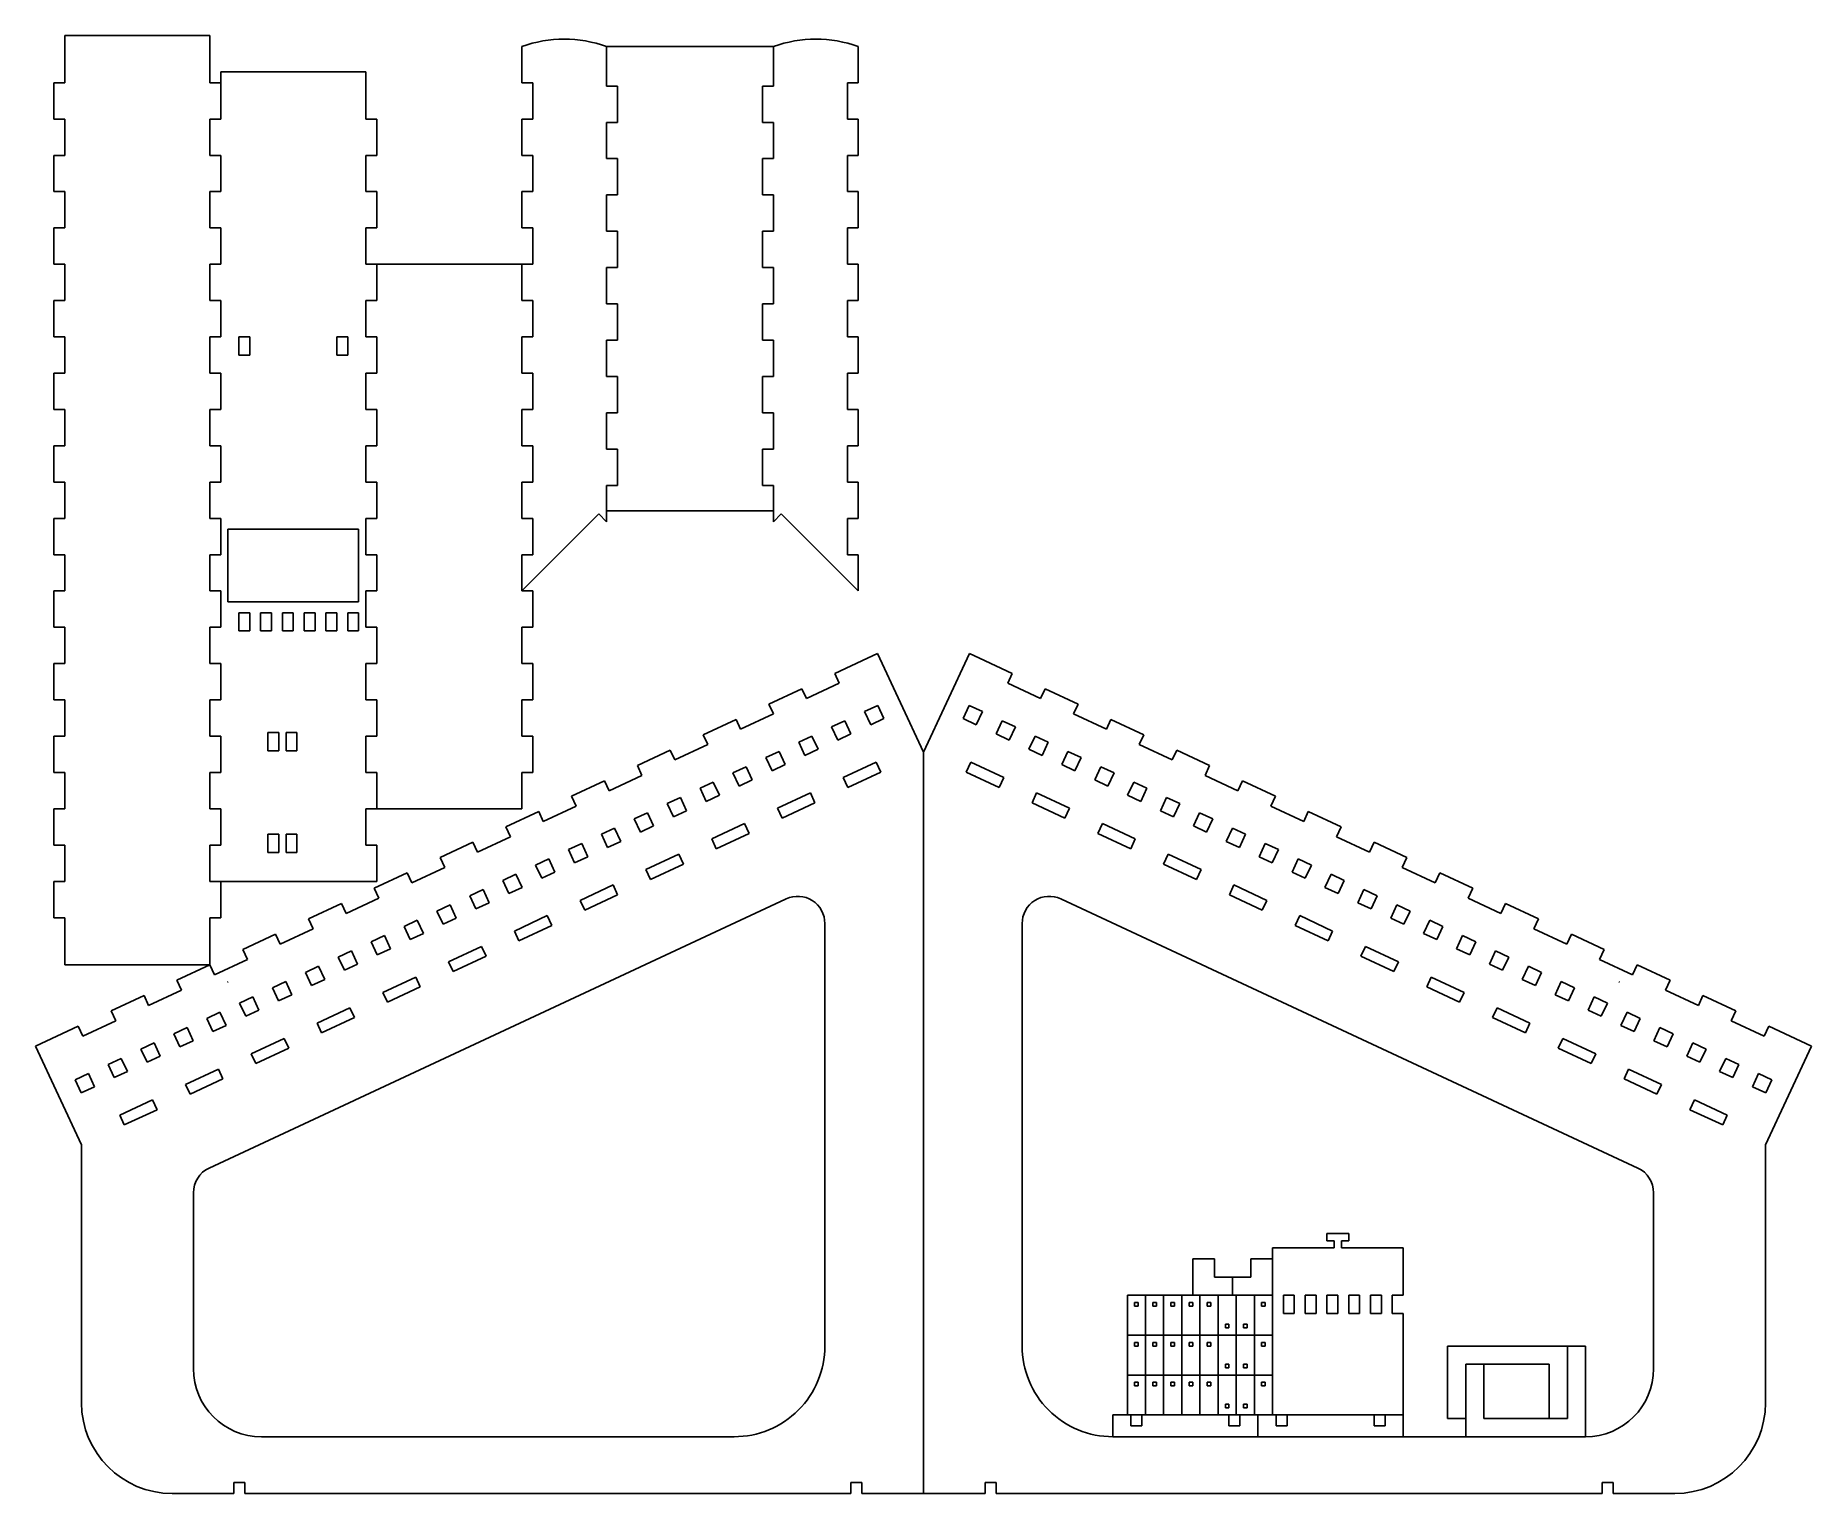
# Model space of a CAD drawing. Extents: x 248 to 738, y 397 to 799.
import ezdxf

# ---------------------------------------------------------------- set-up
doc = ezdxf.new("R2010")
doc.units = 0
doc.header["$MEASUREMENT"] = 0
doc.layers.get('0').update_dxf_attribs({"linetype": 'CONTINUOUS'})

msp = doc.modelspace()

# ---------------------------------------------------------------- linework, layer by layer
for p, q in [((256.53, 798.51), (256.53, 785.51)), ((296.53, 798.51), (256.53, 798.51)), ((296.53, 798.51), (296.53, 785.51)), ((382.53, 785.51), (382.53, 795.51)), ((405.86, 794.6), (405.86, 795.51)), ((405.86, 795.51), (451.86, 795.51)), ((405.86, 784.6), (405.86, 794.6)), ((451.86, 794.6), (451.86, 795.51)), ((451.86, 784.6), (451.86, 794.6)), ((475.2, 785.51), (475.2, 795.51)), ((299.53, 788.51), (299.53, 785.51)), ((299.53, 785.51), (299.53, 788.51)), ((339.53, 788.51), (299.53, 788.51)), ((339.53, 788.51), (339.53, 785.51)), ((253.53, 775.51), (253.53, 785.51)), ((253.53, 785.51), (256.53, 785.51)), ((296.53, 785.51), (299.53, 785.51)), ((299.53, 785.51), (299.53, 775.51)), ((299.53, 785.51), (299.53, 775.51)), ((339.53, 785.51), (339.53, 775.51)), ((385.53, 785.51), (382.53, 785.51)), ((385.53, 775.51), (385.53, 785.51)), ((408.86, 784.6), (405.86, 784.6)), ((408.86, 784.6), (408.86, 774.6)), ((448.86, 784.6), (448.86, 774.6)), ((448.86, 784.6), (451.86, 784.6)), ((472.2, 775.51), (472.2, 785.51)), ((472.2, 785.51), (475.2, 785.51)), ((256.53, 775.51), (253.53, 775.51)), ((256.53, 765.51), (256.53, 775.51)), ((299.53, 775.51), (296.53, 775.51)), ((296.53, 775.51), (296.53, 765.51)), ((299.53, 775.51), (296.53, 775.51)), ((296.53, 775.51), (296.53, 765.51)), ((339.53, 775.51), (342.53, 775.51)), ((342.53, 775.51), (342.53, 765.51)), ((382.53, 765.51), (382.53, 775.51)), ((382.53, 775.51), (385.53, 775.51)), ((408.86, 774.6), (405.86, 774.6)), ((405.86, 774.6), (405.86, 764.6)), ((448.86, 774.6), (451.86, 774.6)), ((451.86, 774.6), (451.86, 764.6)), ((475.2, 775.51), (472.2, 775.51)), ((475.2, 765.51), (475.2, 775.51)), ((253.53, 755.51), (253.53, 765.51)), ((253.53, 765.51), (256.53, 765.51)), ((296.53, 765.51), (299.53, 765.51)), ((296.53, 765.51), (299.53, 765.51)), ((299.53, 765.51), (299.53, 755.51)), ((299.53, 765.51), (299.53, 755.51)), ((342.53, 765.51), (339.53, 765.51)), ((339.53, 765.51), (339.53, 755.51)), ((385.53, 765.51), (382.53, 765.51)), ((385.53, 755.51), (385.53, 765.51)), ((405.86, 764.6), (408.86, 764.6)), ((408.86, 764.6), (408.86, 754.6)), ((451.86, 764.6), (448.86, 764.6)), ((448.86, 764.6), (448.86, 754.6)), ((472.2, 755.51), (472.2, 765.51)), ((472.2, 765.51), (475.2, 765.51)), ((256.53, 755.51), (253.53, 755.51)), ((256.53, 745.51), (256.53, 755.51)), ((299.53, 755.51), (296.53, 755.51)), ((296.53, 755.51), (296.53, 745.51)), ((299.53, 755.51), (296.53, 755.51)), ((296.53, 755.51), (296.53, 745.51)), ((339.53, 755.51), (342.53, 755.51)), ((342.53, 755.51), (342.53, 745.51)), ((382.53, 745.51), (382.53, 755.51)), ((382.53, 755.51), (385.53, 755.51)), ((408.86, 754.6), (405.86, 754.6)), ((405.86, 754.6), (405.86, 744.6)), ((448.86, 754.6), (451.86, 754.6)), ((451.86, 754.6), (451.86, 744.6)), ((475.2, 755.51), (472.2, 755.51)), ((475.2, 745.51), (475.2, 755.51)), ((253.53, 735.51), (253.53, 745.51)), ((253.53, 745.51), (256.53, 745.51)), ((296.53, 745.51), (299.53, 745.51)), ((296.53, 745.51), (299.53, 745.51)), ((299.53, 745.51), (299.53, 735.51)), ((299.53, 745.51), (299.53, 735.51)), ((342.53, 745.51), (339.53, 745.51)), ((339.53, 745.51), (339.53, 735.51)), ((385.53, 745.51), (382.53, 745.51)), ((385.53, 735.51), (385.53, 745.51)), ((405.86, 744.6), (408.86, 744.6)), ((408.86, 744.6), (408.86, 734.6)), ((451.86, 744.6), (448.86, 744.6)), ((448.86, 744.6), (448.86, 734.6)), ((472.2, 735.51), (472.2, 745.51)), ((472.2, 745.51), (475.2, 745.51)), ((256.53, 735.51), (253.53, 735.51)), ((256.53, 725.51), (256.53, 735.51)), ((299.53, 735.51), (296.53, 735.51)), ((296.53, 735.51), (296.53, 725.51)), ((299.53, 735.51), (296.53, 735.51)), ((296.53, 735.51), (296.53, 725.51)), ((339.53, 735.51), (342.53, 735.51)), ((342.53, 725.51), (342.53, 735.51)), ((342.53, 735.51), (382.53, 735.51)), ((342.53, 735.51), (342.53, 725.51)), ((382.53, 735.51), (382.53, 725.51)), ((382.53, 725.51), (382.53, 735.51)), ((382.53, 735.51), (385.53, 735.51)), ((408.86, 734.6), (405.86, 734.6)), ((405.86, 734.6), (405.86, 724.6)), ((448.86, 734.6), (451.86, 734.6)), ((451.86, 734.6), (451.86, 724.6)), ((475.2, 735.51), (472.2, 735.51)), ((475.2, 725.51), (475.2, 735.51)), ((253.53, 715.51), (253.53, 725.51)), ((253.53, 725.51), (256.53, 725.51)), ((296.53, 725.51), (299.53, 725.51)), ((296.53, 725.51), (299.53, 725.51)), ((299.53, 725.51), (299.53, 715.51)), ((299.53, 725.51), (299.53, 715.51)), ((339.53, 715.51), (339.53, 725.51)), ((339.53, 725.51), (342.53, 725.51)), ((342.53, 725.51), (339.53, 725.51)), ((339.53, 725.51), (339.53, 715.51)), ((382.53, 725.51), (385.53, 725.51)), ((385.53, 725.51), (382.53, 725.51)), ((385.53, 725.51), (385.53, 715.51)), ((385.53, 715.51), (385.53, 725.51)), ((405.86, 724.6), (408.86, 724.6)), ((408.86, 724.6), (408.86, 714.6)), ((451.86, 724.6), (448.86, 724.6)), ((448.86, 724.6), (448.86, 714.6)), ((472.2, 715.51), (472.2, 725.51)), ((472.2, 725.51), (475.2, 725.51)), ((256.53, 715.51), (253.53, 715.51)), ((256.53, 705.51), (256.53, 715.51)), ((299.53, 715.51), (296.53, 715.51)), ((296.53, 715.51), (296.53, 705.51)), ((299.53, 715.51), (296.53, 715.51)), ((296.53, 715.51), (296.53, 705.51)), ((307.53, 715.51), (304.53, 715.51)), ((304.53, 715.51), (304.53, 710.51)), ((307.53, 710.51), (307.53, 715.51)), ((334.53, 715.51), (331.53, 715.51)), ((331.53, 715.51), (331.53, 710.51)), ((334.53, 710.51), (334.53, 715.51)), ((342.53, 715.51), (339.53, 715.51)), ((339.53, 715.51), (342.53, 715.51)), ((342.53, 705.51), (342.53, 715.51)), ((342.53, 715.51), (342.53, 705.51)), ((385.53, 715.51), (382.53, 715.51)), ((382.53, 715.51), (382.53, 705.51)), ((382.53, 705.51), (382.53, 715.51)), ((382.53, 715.51), (385.53, 715.51)), ((408.86, 714.6), (405.86, 714.6)), ((405.86, 714.6), (405.86, 704.6)), ((448.86, 714.6), (451.86, 714.6)), ((451.86, 714.6), (451.86, 704.6)), ((475.2, 715.51), (472.2, 715.51)), ((475.2, 705.51), (475.2, 715.51)), ((304.53, 710.51), (307.53, 710.51)), ((331.53, 710.51), (334.53, 710.51)), ((253.53, 695.51), (253.53, 705.51)), ((253.53, 705.51), (256.53, 705.51)), ((296.53, 705.51), (299.53, 705.51)), ((296.53, 705.51), (299.53, 705.51)), ((299.53, 705.51), (299.53, 695.51)), ((299.53, 705.51), (299.53, 695.51)), ((339.53, 695.51), (339.53, 705.51)), ((339.53, 705.51), (342.53, 705.51)), ((342.53, 705.51), (339.53, 705.51)), ((339.53, 705.51), (339.53, 695.51)), ((382.53, 705.51), (385.53, 705.51)), ((385.53, 705.51), (382.53, 705.51)), ((385.53, 695.51), (385.53, 705.51)), ((385.53, 695.51), (385.53, 705.51)), ((472.2, 695.51), (472.2, 705.51)), ((472.2, 705.51), (475.2, 705.51)), ((405.86, 704.6), (408.86, 704.6)), ((408.86, 704.6), (408.86, 694.6)), ((451.86, 704.6), (448.86, 704.6)), ((448.86, 704.6), (448.86, 694.6)), ((256.53, 695.51), (253.53, 695.51)), ((256.53, 685.51), (256.53, 695.51)), ((299.53, 695.51), (296.53, 695.51)), ((296.53, 695.51), (296.53, 685.51)), ((299.53, 695.51), (296.53, 695.51)), ((296.53, 695.51), (296.53, 685.51)), ((342.53, 695.51), (339.53, 695.51)), ((339.53, 695.51), (342.53, 695.51)), ((342.53, 685.51), (342.53, 695.51)), ((342.53, 695.51), (342.53, 685.51)), ((382.53, 685.51), (382.53, 695.51)), ((382.53, 695.51), (385.53, 695.51)), ((382.53, 685.51), (382.53, 695.51)), ((382.53, 695.51), (385.53, 695.51)), ((475.2, 695.51), (472.2, 695.51)), ((475.2, 685.51), (475.2, 695.51)), ((408.86, 694.6), (405.86, 694.6)), ((405.86, 694.6), (405.86, 684.6)), ((448.86, 694.6), (451.86, 694.6)), ((451.86, 694.6), (451.86, 684.6)), ((253.53, 675.51), (253.53, 685.51)), ((253.53, 685.51), (256.53, 685.51)), ((296.53, 685.51), (299.53, 685.51)), ((296.53, 685.51), (299.53, 685.51)), ((299.53, 685.51), (299.53, 675.51)), ((299.53, 685.51), (299.53, 675.51)), ((339.53, 675.51), (339.53, 685.51)), ((339.53, 685.51), (342.53, 685.51)), ((342.53, 685.51), (339.53, 685.51)), ((339.53, 685.51), (339.53, 675.51)), ((385.53, 685.51), (382.53, 685.51)), ((385.53, 685.51), (382.53, 685.51)), ((385.53, 675.51), (385.53, 685.51)), ((385.53, 675.51), (385.53, 685.51)), ((472.2, 675.51), (472.2, 685.51)), ((472.2, 685.51), (475.2, 685.51)), ((405.86, 684.6), (408.86, 684.6)), ((408.86, 684.6), (408.86, 674.6)), ((451.86, 684.6), (448.86, 684.6)), ((448.86, 684.6), (448.86, 674.6)), ((256.53, 675.51), (253.53, 675.51)), ((256.53, 665.51), (256.53, 675.51)), ((299.53, 675.51), (296.53, 675.51)), ((296.53, 675.51), (296.53, 665.51)), ((299.53, 675.51), (296.53, 675.51)), ((296.53, 675.51), (296.53, 665.51)), ((342.53, 675.51), (339.53, 675.51)), ((339.53, 675.51), (342.53, 675.51)), ((342.53, 665.51), (342.53, 675.51)), ((342.53, 675.51), (342.53, 665.51)), ((382.53, 665.51), (382.53, 675.51)), ((382.53, 675.51), (385.53, 675.51)), ((382.53, 665.51), (382.53, 675.51)), ((382.53, 675.51), (385.53, 675.51)), ((475.2, 675.51), (472.2, 675.51)), ((475.2, 665.51), (475.2, 675.51)), ((408.86, 674.6), (405.86, 674.6)), ((405.86, 674.6), (405.86, 664.6)), ((448.86, 674.6), (451.86, 674.6)), ((451.86, 674.6), (451.86, 667.6)), ((403.74, 666.73), (382.53, 645.51)), ((403.74, 666.73), (405.86, 664.6)), ((451.86, 667.6), (405.86, 667.6)), ((451.86, 667.6), (451.86, 664.6)), ((453.98, 666.73), (451.86, 664.6)), ((453.98, 666.73), (475.2, 645.51)), ((253.53, 655.51), (253.53, 665.51)), ((253.53, 665.51), (256.53, 665.51)), ((296.53, 665.51), (299.53, 665.51)), ((296.53, 665.51), (299.53, 665.51)), ((299.53, 665.51), (299.53, 655.51)), ((299.53, 665.51), (299.53, 655.51)), ((337.53, 662.51), (301.53, 662.51)), ((301.53, 662.51), (301.53, 642.51)), ((337.53, 642.51), (337.53, 662.51)), ((339.53, 655.51), (339.53, 665.51)), ((339.53, 665.51), (342.53, 665.51)), ((342.53, 665.51), (339.53, 665.51)), ((339.53, 665.51), (339.53, 655.51)), ((385.53, 665.51), (382.53, 665.51)), ((385.53, 665.51), (382.53, 665.51)), ((385.53, 655.51), (385.53, 665.51)), ((385.53, 655.51), (385.53, 665.51)), ((472.2, 655.51), (472.2, 665.51)), ((472.2, 665.51), (475.2, 665.51)), ((256.53, 655.51), (253.53, 655.51)), ((256.53, 645.51), (256.53, 655.51)), ((299.53, 655.51), (296.53, 655.51)), ((296.53, 655.51), (296.53, 645.51)), ((299.53, 655.51), (296.53, 655.51)), ((296.53, 655.51), (296.53, 645.51)), ((342.53, 655.51), (339.53, 655.51)), ((339.53, 655.51), (342.53, 655.51)), ((342.53, 645.51), (342.53, 655.51)), ((342.53, 655.51), (342.53, 645.51)), ((382.53, 645.51), (382.53, 655.51)), ((382.53, 655.51), (385.53, 655.51)), ((382.53, 645.51), (382.53, 655.51)), ((382.53, 655.51), (385.53, 655.51)), ((475.2, 655.51), (472.2, 655.51)), ((475.2, 645.51), (475.2, 655.51)), ((253.53, 635.51), (253.53, 645.51)), ((253.53, 645.51), (256.53, 645.51)), ((296.53, 645.51), (299.53, 645.51)), ((296.53, 645.51), (299.53, 645.51)), ((299.53, 645.51), (299.53, 635.51)), ((299.53, 645.51), (299.53, 635.51)), ((301.53, 642.51), (337.53, 642.51)), ((339.53, 635.51), (339.53, 645.51)), ((339.53, 645.51), (342.53, 645.51)), ((342.53, 645.51), (339.53, 645.51)), ((339.53, 645.51), (339.53, 635.51)), ((385.53, 645.51), (382.53, 645.51)), ((385.53, 635.51), (385.53, 645.51)), ((307.53, 639.51), (304.53, 639.51)), ((304.53, 639.51), (304.53, 634.51)), ((307.53, 634.51), (307.53, 639.51)), ((313.53, 639.51), (310.53, 639.51)), ((310.53, 639.51), (310.53, 634.51)), ((313.53, 634.51), (313.53, 639.51)), ((319.53, 639.51), (316.53, 639.51)), ((316.53, 639.51), (316.53, 634.51)), ((319.53, 634.51), (319.53, 639.51)), ((325.53, 639.51), (322.53, 639.51)), ((322.53, 639.51), (322.53, 634.51)), ((325.53, 634.51), (325.53, 639.51)), ((331.53, 639.51), (328.53, 639.51)), ((328.53, 639.51), (328.53, 634.51)), ((331.53, 634.51), (331.53, 639.51)), ((337.53, 639.51), (334.53, 639.51)), ((334.53, 639.51), (334.53, 634.51)), ((337.53, 634.51), (337.53, 639.51)), ((256.53, 635.51), (253.53, 635.51)), ((256.53, 625.51), (256.53, 635.51)), ((299.53, 635.51), (296.53, 635.51)), ((296.53, 635.51), (296.53, 625.51)), ((299.53, 635.51), (296.53, 635.51)), ((296.53, 635.51), (296.53, 625.51)), ((304.53, 634.51), (307.53, 634.51)), ((310.53, 634.51), (313.53, 634.51)), ((316.53, 634.51), (319.53, 634.51)), ((322.53, 634.51), (325.53, 634.51)), ((328.53, 634.51), (331.53, 634.51)), ((334.53, 634.51), (337.53, 634.51)), ((342.53, 635.51), (339.53, 635.51)), ((339.53, 635.51), (342.53, 635.51)), ((342.53, 625.51), (342.53, 635.51)), ((342.53, 635.51), (342.53, 625.51)), ((382.53, 625.51), (382.53, 635.51)), ((382.53, 635.51), (385.53, 635.51)), ((477.79, 627.04), (468.72, 622.81)), ((480.51, 628.3), (477.79, 627.04)), ((480.51, 628.3), (493.19, 601.11)), ((505.86, 628.3), (493.19, 601.11)), ((505.86, 628.3), (508.58, 627.04)), ((508.58, 627.04), (517.65, 622.81)), ((253.53, 615.51), (253.53, 625.51)), ((253.53, 625.51), (256.53, 625.51)), ((296.53, 625.51), (299.53, 625.51)), ((296.53, 625.51), (299.53, 625.51)), ((299.53, 625.51), (299.53, 615.51)), ((299.53, 625.51), (299.53, 615.51)), ((339.53, 615.51), (339.53, 625.51)), ((339.53, 625.51), (342.53, 625.51)), ((342.53, 625.51), (339.53, 625.51)), ((339.53, 625.51), (339.53, 615.51)), ((385.53, 625.51), (382.53, 625.51)), ((385.53, 615.51), (385.53, 625.51)), ((468.72, 622.81), (469.99, 620.09)), ((517.65, 622.81), (516.38, 620.09)), ((459.66, 618.58), (450.6, 614.36)), ((460.93, 615.86), (459.66, 618.58)), ((469.99, 620.09), (460.93, 615.86)), ((516.38, 620.09), (525.44, 615.86)), ((525.44, 615.86), (526.71, 618.58)), ((526.71, 618.58), (535.77, 614.36)), ((256.53, 615.51), (253.53, 615.51)), ((256.53, 605.51), (256.53, 615.51)), ((299.53, 615.51), (296.53, 615.51)), ((296.53, 615.51), (296.53, 605.51)), ((299.53, 615.51), (296.53, 615.51)), ((296.53, 615.51), (296.53, 605.51)), ((342.53, 615.51), (339.53, 615.51)), ((339.53, 615.51), (342.53, 615.51)), ((342.53, 605.51), (342.53, 615.51)), ((342.53, 615.51), (342.53, 605.51)), ((382.53, 605.51), (382.53, 615.51)), ((382.53, 615.51), (385.53, 615.51)), ((450.6, 614.36), (451.87, 611.64)), ((476.94, 612.3), (480.56, 613.99)), ((478.63, 608.67), (476.94, 612.3)), ((480.56, 613.99), (482.25, 610.36)), ((505.81, 613.99), (504.12, 610.36)), ((509.43, 612.3), (505.81, 613.99)), ((507.74, 608.67), (509.43, 612.3)), ((535.77, 614.36), (534.5, 611.64)), ((441.54, 610.13), (432.47, 605.9)), ((442.8, 607.41), (441.54, 610.13)), ((451.87, 611.64), (442.8, 607.41)), ((467.87, 608.07), (471.5, 609.76)), ((469.57, 604.44), (467.87, 608.07)), ((471.5, 609.76), (473.19, 606.13)), ((482.25, 610.36), (478.63, 608.67)), ((504.12, 610.36), (507.74, 608.67)), ((514.87, 609.76), (513.18, 606.13)), ((518.5, 608.07), (514.87, 609.76)), ((516.81, 604.44), (518.5, 608.07)), ((534.5, 611.64), (543.57, 607.41)), ((543.57, 607.41), (544.84, 610.13)), ((544.84, 610.13), (553.9, 605.9)), ((253.53, 595.51), (253.53, 605.51)), ((253.53, 605.51), (256.53, 605.51)), ((296.53, 605.51), (299.53, 605.51)), ((296.53, 605.51), (299.53, 605.51)), ((299.53, 605.51), (299.53, 595.51)), ((299.53, 605.51), (299.53, 595.51)), ((315.53, 606.51), (312.53, 606.51)), ((312.53, 606.51), (312.53, 601.51)), ((315.53, 601.51), (315.53, 606.51)), ((320.53, 606.51), (317.53, 606.51)), ((317.53, 606.51), (317.53, 601.51)), ((320.53, 601.51), (320.53, 606.51)), ((339.53, 595.51), (339.53, 605.51)), ((339.53, 605.51), (342.53, 605.51)), ((342.53, 605.51), (339.53, 605.51)), ((339.53, 605.51), (339.53, 595.51)), ((385.53, 605.51), (382.53, 605.51)), ((385.53, 595.51), (385.53, 605.51)), ((433.74, 603.19), (424.68, 598.96)), ((432.47, 605.9), (433.74, 603.19)), ((458.81, 603.84), (462.44, 605.53)), ((460.5, 600.22), (458.81, 603.84)), ((462.44, 605.53), (464.13, 601.91)), ((473.19, 606.13), (469.57, 604.44)), ((513.18, 606.13), (516.81, 604.44)), ((523.93, 605.53), (522.24, 601.91)), ((527.56, 603.84), (523.93, 605.53)), ((525.87, 600.22), (527.56, 603.84)), ((553.9, 605.9), (552.63, 603.19)), ((552.63, 603.19), (561.69, 598.96)), ((312.53, 601.51), (315.53, 601.51)), ((317.53, 601.51), (320.53, 601.51)), ((423.41, 601.68), (414.35, 597.45)), ((414.35, 597.45), (415.61, 594.73)), ((424.68, 598.96), (423.41, 601.68)), ((440.69, 595.39), (444.31, 597.08)), ((444.31, 597.08), (446, 593.46)), ((449.75, 599.62), (453.37, 601.31)), ((451.44, 595.99), (449.75, 599.62)), ((455.06, 597.68), (451.44, 595.99)), ((453.37, 601.31), (455.06, 597.68)), ((464.13, 601.91), (460.5, 600.22)), ((471.07, 594.11), (480.14, 598.34)), ((480.14, 598.34), (481.4, 595.62)), ((493.19, 396.92), (493.19, 601.11)), ((506.24, 598.34), (504.97, 595.62)), ((515.3, 594.11), (506.24, 598.34)), ((522.24, 601.91), (525.87, 600.22)), ((533, 601.31), (531.31, 597.68)), ((531.31, 597.68), (534.93, 595.99)), ((536.62, 599.62), (533, 601.31)), ((534.93, 595.99), (536.62, 599.62)), ((542.06, 597.08), (540.37, 593.46)), ((545.69, 595.39), (542.06, 597.08)), ((561.69, 598.96), (562.96, 601.68)), ((562.96, 601.68), (572.02, 597.45)), ((572.02, 597.45), (570.76, 594.73)), ((256.53, 595.51), (253.53, 595.51)), ((256.53, 585.51), (256.53, 595.51)), ((299.53, 595.51), (296.53, 595.51)), ((296.53, 595.51), (296.53, 585.51)), ((299.53, 595.51), (296.53, 595.51)), ((296.53, 595.51), (296.53, 585.51)), ((342.53, 595.51), (339.53, 595.51)), ((339.53, 595.51), (342.53, 595.51)), ((342.53, 585.51), (342.53, 595.51)), ((342.53, 595.51), (342.53, 585.51)), ((382.53, 585.51), (382.53, 595.51)), ((382.53, 595.51), (385.53, 595.51)), ((405.28, 593.23), (396.22, 589)), ((406.55, 590.51), (405.28, 593.23)), ((415.61, 594.73), (406.55, 590.51)), ((431.62, 591.16), (435.25, 592.86)), ((435.25, 592.86), (436.94, 589.23)), ((442.38, 591.77), (440.69, 595.39)), ((446, 593.46), (442.38, 591.77)), ((472.34, 591.39), (471.07, 594.11)), ((481.4, 595.62), (472.34, 591.39)), ((478.96, 594.48), (478.68, 594.35)), ((504.97, 595.62), (514.03, 591.39)), ((507.41, 594.48), (507.69, 594.35)), ((514.03, 591.39), (515.3, 594.11)), ((540.37, 593.46), (543.99, 591.77)), ((543.99, 591.77), (545.69, 595.39)), ((551.12, 592.85), (549.43, 589.23)), ((554.75, 591.16), (551.12, 592.85)), ((570.76, 594.73), (579.82, 590.51)), ((579.82, 590.51), (581.09, 593.23)), ((581.09, 593.23), (590.15, 589)), ((396.22, 589), (397.49, 586.28)), ((422.56, 586.94), (426.18, 588.63)), ((426.18, 588.63), (427.87, 585)), ((433.31, 587.54), (431.62, 591.16)), ((436.94, 589.23), (433.31, 587.54)), ((452.95, 585.66), (462.01, 589.89)), ((462.01, 589.89), (463.28, 587.17)), ((524.36, 589.89), (523.09, 587.17)), ((533.42, 585.66), (524.36, 589.89)), ((549.43, 589.23), (553.06, 587.54)), ((553.06, 587.54), (554.75, 591.16)), ((560.19, 588.63), (558.5, 585)), ((563.81, 586.94), (560.19, 588.63)), ((590.15, 589), (588.88, 586.28)), ((253.53, 575.51), (253.53, 585.51)), ((253.53, 585.51), (256.53, 585.51)), ((296.53, 585.51), (299.53, 585.51)), ((296.53, 585.51), (299.53, 585.51)), ((299.53, 585.51), (299.53, 575.51)), ((299.53, 585.51), (299.53, 575.51)), ((342.53, 585.51), (339.53, 585.51)), ((339.53, 585.51), (339.53, 575.51)), ((382.53, 585.51), (342.53, 585.51)), ((387.16, 584.77), (378.09, 580.55)), ((388.42, 582.06), (387.16, 584.77)), ((397.49, 586.28), (388.42, 582.06)), ((413.5, 582.71), (417.12, 584.4)), ((415.19, 579.09), (413.5, 582.71)), ((417.12, 584.4), (418.81, 580.78)), ((424.25, 583.31), (422.56, 586.94)), ((427.87, 585), (424.25, 583.31)), ((454.21, 582.94), (452.95, 585.66)), ((463.28, 587.17), (454.21, 582.94)), ((523.09, 587.17), (532.16, 582.94)), ((532.16, 582.94), (533.42, 585.66)), ((558.5, 585), (562.12, 583.31)), ((562.12, 583.31), (563.81, 586.94)), ((569.25, 584.4), (567.56, 580.78)), ((572.87, 582.71), (569.25, 584.4)), ((571.18, 579.09), (572.87, 582.71)), ((588.88, 586.28), (597.95, 582.05)), ((597.95, 582.05), (599.21, 584.77)), ((599.21, 584.77), (608.28, 580.55)), ((315.53, 578.51), (312.53, 578.51)), ((312.53, 578.51), (312.53, 573.51)), ((315.53, 573.51), (315.53, 578.51)), ((320.53, 578.51), (317.53, 578.51)), ((317.53, 578.51), (317.53, 573.51)), ((320.53, 573.51), (320.53, 578.51)), ((379.36, 577.83), (370.3, 573.6)), ((378.09, 580.55), (379.36, 577.83)), ((404.43, 578.49), (408.06, 580.18)), ((406.12, 574.86), (404.43, 578.49)), ((408.06, 580.18), (409.75, 576.55)), ((418.81, 580.78), (415.19, 579.09)), ((434.82, 577.21), (443.88, 581.43)), ((445.15, 578.72), (436.09, 574.49)), ((443.88, 581.43), (445.15, 578.72)), ((542.49, 581.43), (541.22, 578.72)), ((541.22, 578.72), (550.28, 574.49)), ((551.55, 577.21), (542.49, 581.43)), ((567.56, 580.78), (571.18, 579.09)), ((578.31, 580.18), (576.62, 576.55)), ((581.94, 578.49), (578.31, 580.18)), ((580.25, 574.86), (581.94, 578.49)), ((608.28, 580.55), (607.01, 577.83)), ((607.01, 577.83), (616.07, 573.6)), ((256.53, 575.51), (253.53, 575.51)), ((256.53, 565.51), (256.53, 575.51)), ((299.53, 575.51), (296.53, 575.51)), ((296.53, 575.51), (296.53, 565.51)), ((299.53, 575.51), (296.53, 575.51)), ((296.53, 575.51), (296.53, 565.51)), ((312.53, 573.51), (315.53, 573.51)), ((317.53, 573.51), (320.53, 573.51)), ((339.53, 575.51), (342.53, 575.51)), ((342.53, 575.51), (342.53, 565.51)), ((369.03, 576.32), (359.97, 572.1)), ((370.3, 573.6), (369.03, 576.32)), ((395.37, 574.26), (399, 575.95)), ((397.06, 570.63), (395.37, 574.26)), ((399, 575.95), (400.69, 572.33)), ((409.75, 576.55), (406.12, 574.86)), ((416.69, 568.76), (425.76, 572.98)), ((425.76, 572.98), (427.02, 570.26)), ((436.09, 574.49), (434.82, 577.21)), ((550.28, 574.49), (551.55, 577.21)), ((560.61, 572.98), (559.35, 570.26)), ((569.68, 568.76), (560.61, 572.98)), ((576.62, 576.55), (580.25, 574.86)), ((587.38, 575.95), (585.68, 572.32)), ((591, 574.26), (587.38, 575.95)), ((589.31, 570.63), (591, 574.26)), ((616.07, 573.6), (617.34, 576.32)), ((617.34, 576.32), (626.4, 572.1)), ((350.9, 567.87), (341.84, 563.64)), ((352.17, 565.15), (350.9, 567.87)), ((361.24, 569.38), (352.17, 565.15)), ((359.97, 572.1), (361.24, 569.38)), ((386.31, 570.03), (389.93, 571.72)), ((388, 566.41), (386.31, 570.03)), ((391.62, 568.1), (388, 566.41)), ((389.93, 571.72), (391.62, 568.1)), ((400.69, 572.33), (397.06, 570.63)), ((417.96, 566.04), (416.69, 568.76)), ((427.02, 570.26), (417.96, 566.04)), ((559.35, 570.26), (568.41, 566.04)), ((568.41, 566.04), (569.68, 568.76)), ((585.68, 572.32), (589.31, 570.63)), ((596.44, 571.72), (594.75, 568.1)), ((594.75, 568.1), (598.37, 566.41)), ((600.06, 570.03), (596.44, 571.72)), ((598.37, 566.41), (600.06, 570.03)), ((626.4, 572.1), (625.13, 569.38)), ((625.13, 569.38), (634.2, 565.15)), ((634.2, 565.15), (635.47, 567.87)), ((635.47, 567.87), (644.53, 563.64)), ((253.53, 555.51), (253.53, 565.51)), ((253.53, 565.51), (256.53, 565.51)), ((342.53, 565.51), (296.53, 565.51)), ((296.53, 565.51), (299.53, 565.51)), ((299.53, 565.51), (299.53, 555.51)), ((341.84, 563.64), (343.11, 560.92)), ((368.18, 561.58), (371.81, 563.27)), ((371.81, 563.27), (373.5, 559.65)), ((377.24, 565.81), (380.87, 567.5)), ((378.93, 562.18), (377.24, 565.81)), ((382.56, 563.87), (378.93, 562.18)), ((380.87, 567.5), (382.56, 563.87)), ((398.57, 560.3), (407.63, 564.53)), ((407.63, 564.53), (408.9, 561.81)), ((578.74, 564.53), (577.47, 561.81)), ((587.8, 560.3), (578.74, 564.53)), ((605.5, 567.5), (603.81, 563.87)), ((603.81, 563.87), (607.44, 562.18)), ((609.13, 565.81), (605.5, 567.5)), ((607.44, 562.18), (609.13, 565.81)), ((614.56, 563.27), (612.87, 559.65)), ((618.19, 561.58), (614.56, 563.27)), ((644.53, 563.64), (643.26, 560.92)), ((455.13, 560.62), (296.33, 486.56)), ((332.78, 559.42), (323.72, 555.19)), ((334.05, 556.7), (332.78, 559.42)), ((343.11, 560.92), (334.05, 556.7)), ((359.12, 557.36), (362.74, 559.05)), ((362.74, 559.05), (364.43, 555.42)), ((369.87, 557.96), (368.18, 561.58)), ((373.5, 559.65), (369.87, 557.96)), ((399.84, 557.58), (398.57, 560.3)), ((408.9, 561.81), (399.84, 557.58)), ((455.34, 560.71), (455.13, 560.62)), ((531.03, 560.71), (531.24, 560.62)), ((531.24, 560.62), (690.04, 486.56)), ((577.47, 561.81), (586.54, 557.58)), ((586.54, 557.58), (587.8, 560.3)), ((612.87, 559.65), (616.5, 557.96)), ((616.5, 557.96), (618.19, 561.58)), ((623.63, 559.05), (621.94, 555.42)), ((627.25, 557.35), (623.63, 559.05)), ((643.26, 560.92), (652.32, 556.7)), ((652.32, 556.7), (653.59, 559.42)), ((653.59, 559.42), (662.66, 555.19)), ((256.53, 555.51), (253.53, 555.51)), ((256.53, 545.51), (256.53, 555.51)), ((299.53, 555.51), (296.53, 555.51)), ((296.53, 555.51), (296.53, 542.51)), ((323.72, 555.19), (324.98, 552.47)), ((350.05, 553.13), (353.68, 554.82)), ((351.75, 549.5), (350.05, 553.13)), ((353.68, 554.82), (355.37, 551.19)), ((360.81, 553.73), (359.12, 557.36)), ((364.43, 555.42), (360.81, 553.73)), ((380.44, 551.85), (389.5, 556.08)), ((390.77, 553.36), (381.71, 549.13)), ((389.5, 556.08), (390.77, 553.36)), ((466.01, 437.54), (466.01, 553.91)), ((520.36, 437.54), (520.36, 553.91)), ((596.87, 556.08), (595.6, 553.36)), ((595.6, 553.36), (604.66, 549.13)), ((605.93, 551.85), (596.87, 556.08)), ((621.94, 555.42), (625.56, 553.73)), ((625.56, 553.73), (627.25, 557.35)), ((632.69, 554.82), (631, 551.19)), ((636.32, 553.13), (632.69, 554.82)), ((634.63, 549.5), (636.32, 553.13)), ((662.66, 555.19), (661.39, 552.47)), ((314.65, 550.96), (305.59, 546.74)), ((315.92, 548.25), (314.65, 550.96)), ((324.98, 552.47), (315.92, 548.25)), ((340.99, 548.9), (344.62, 550.59)), ((342.68, 545.28), (340.99, 548.9)), ((344.62, 550.59), (346.31, 546.97)), ((355.37, 551.19), (351.75, 549.5)), ((381.71, 549.13), (380.44, 551.85)), ((604.66, 549.13), (605.93, 551.85)), ((631, 551.19), (634.63, 549.5)), ((641.75, 550.59), (640.06, 546.97)), ((645.38, 548.9), (641.75, 550.59)), ((643.69, 545.28), (645.38, 548.9)), ((661.39, 552.47), (670.45, 548.25)), ((670.45, 548.25), (671.72, 550.96)), ((671.72, 550.96), (680.78, 546.74)), ((256.53, 542.51), (256.53, 545.51)), ((296.53, 542.51), (296.53, 545.51)), ((306.86, 544.02), (297.79, 539.79)), ((305.59, 546.74), (306.86, 544.02)), ((331.93, 544.68), (335.55, 546.37)), ((333.62, 541.05), (331.93, 544.68)), ((335.55, 546.37), (337.24, 542.74)), ((346.31, 546.97), (342.68, 545.28)), ((362.32, 543.4), (371.38, 547.63)), ((363.58, 540.68), (362.32, 543.4)), ((372.65, 544.91), (363.58, 540.68)), ((371.38, 547.63), (372.65, 544.91)), ((614.99, 547.62), (613.72, 544.91)), ((613.72, 544.91), (622.79, 540.68)), ((624.06, 543.4), (614.99, 547.62)), ((622.79, 540.68), (624.06, 543.4)), ((640.06, 546.97), (643.69, 545.28)), ((650.82, 546.37), (649.13, 542.74)), ((654.44, 544.68), (650.82, 546.37)), ((652.75, 541.05), (654.44, 544.68)), ((680.78, 546.74), (679.51, 544.02)), ((679.51, 544.02), (688.58, 539.79)), ((256.53, 542.51), (296.53, 542.51)), ((296.53, 542.51), (287.46, 538.29)), ((297.79, 539.79), (296.53, 542.51)), ((322.87, 540.45), (326.49, 542.14)), ((324.56, 536.83), (322.87, 540.45)), ((328.18, 538.52), (324.56, 536.83)), ((326.49, 542.14), (328.18, 538.52)), ((337.24, 542.74), (333.62, 541.05)), ((344.19, 534.95), (353.25, 539.17)), ((353.25, 539.17), (354.52, 536.45)), ((633.12, 539.17), (631.85, 536.45)), ((642.18, 534.95), (633.12, 539.17)), ((649.13, 542.74), (652.75, 541.05)), ((659.88, 542.14), (658.19, 538.52)), ((658.19, 538.52), (661.81, 536.83)), ((663.51, 540.45), (659.88, 542.14)), ((661.81, 536.83), (663.51, 540.45)), ((688.58, 539.79), (689.84, 542.51)), ((689.84, 542.51), (698.91, 538.29)), ((278.4, 534.06), (269.34, 529.83)), ((279.67, 531.34), (278.4, 534.06)), ((288.73, 535.57), (279.67, 531.34)), ((287.46, 538.29), (288.73, 535.57)), ((301.38, 537.74), (301.58, 537.83)), ((304.74, 532), (308.36, 533.69)), ((308.36, 533.69), (310.05, 530.06)), ((313.8, 536.22), (317.43, 537.91)), ((315.49, 532.6), (313.8, 536.22)), ((319.12, 534.29), (315.49, 532.6)), ((317.43, 537.91), (319.12, 534.29)), ((345.46, 532.23), (344.19, 534.95)), ((354.52, 536.45), (345.46, 532.23)), ((631.85, 536.45), (640.91, 532.23)), ((640.91, 532.23), (642.18, 534.95)), ((668.94, 537.91), (667.25, 534.29)), ((667.25, 534.29), (670.88, 532.6)), ((672.57, 536.22), (668.94, 537.91)), ((670.88, 532.6), (672.57, 536.22)), ((678.01, 533.69), (676.32, 530.06)), ((681.63, 532), (678.01, 533.69)), ((684.99, 537.74), (684.79, 537.83)), ((698.91, 538.29), (697.64, 535.57)), ((697.64, 535.57), (706.7, 531.34)), ((706.7, 531.34), (707.97, 534.06)), ((707.97, 534.06), (717.03, 529.83)), ((269.34, 529.83), (270.6, 527.11)), ((295.68, 527.77), (299.3, 529.46)), ((299.3, 529.46), (300.99, 525.84)), ((306.43, 528.37), (304.74, 532)), ((310.05, 530.06), (306.43, 528.37)), ((326.06, 526.49), (335.13, 530.72)), ((335.13, 530.72), (336.39, 528)), ((651.24, 530.72), (649.98, 528)), ((660.31, 526.49), (651.24, 530.72)), ((676.32, 530.06), (679.94, 528.37)), ((679.94, 528.37), (681.63, 532)), ((687.07, 529.46), (685.38, 525.84)), ((690.69, 527.77), (687.07, 529.46)), ((717.03, 529.83), (715.77, 527.11)), ((248.49, 520.11), (260.27, 525.61)), ((261.54, 522.89), (260.27, 525.61)), ((270.6, 527.11), (261.54, 522.89)), ((286.61, 523.55), (290.24, 525.24)), ((290.24, 525.24), (291.93, 521.61)), ((297.37, 524.15), (295.68, 527.77)), ((300.99, 525.84), (297.37, 524.15)), ((327.33, 523.78), (326.06, 526.49)), ((336.39, 528), (327.33, 523.78)), ((649.98, 528), (659.04, 523.78)), ((659.04, 523.78), (660.31, 526.49)), ((685.38, 525.84), (689, 524.15)), ((689, 524.15), (690.69, 527.77)), ((696.13, 525.24), (694.44, 521.61)), ((699.76, 523.55), (696.13, 525.24)), ((715.77, 527.11), (724.83, 522.89)), ((724.83, 522.89), (726.1, 525.61)), ((737.88, 520.11), (726.1, 525.61)), ((248.49, 520.11), (261.17, 492.92)), ((277.55, 519.32), (281.18, 521.01)), ((279.24, 515.69), (277.55, 519.32)), ((281.18, 521.01), (282.87, 517.38)), ((288.3, 519.92), (286.61, 523.55)), ((291.93, 521.61), (288.3, 519.92)), ((307.94, 518.04), (317, 522.27)), ((318.27, 519.55), (309.2, 515.32)), ((317, 522.27), (318.27, 519.55)), ((669.37, 522.27), (668.1, 519.55)), ((668.1, 519.55), (677.17, 515.32)), ((678.43, 518.04), (669.37, 522.27)), ((694.44, 521.61), (698.07, 519.92)), ((698.07, 519.92), (699.76, 523.55)), ((705.2, 521.01), (703.5, 517.38)), ((708.82, 519.32), (705.2, 521.01)), ((707.13, 515.69), (708.82, 519.32)), ((737.88, 520.11), (725.2, 492.92)), ((268.49, 515.09), (272.11, 516.78)), ((270.18, 511.47), (268.49, 515.09)), ((272.11, 516.78), (273.8, 513.16)), ((282.87, 517.38), (279.24, 515.69)), ((309.2, 515.32), (307.94, 518.04)), ((677.17, 515.32), (678.43, 518.04)), ((703.5, 517.38), (707.13, 515.69)), ((714.26, 516.78), (712.57, 513.16)), ((717.88, 515.09), (714.26, 516.78)), ((716.19, 511.47), (717.88, 515.09)), ((259.42, 510.87), (263.05, 512.56)), ((261.11, 507.24), (259.42, 510.87)), ((263.05, 512.56), (264.74, 508.93)), ((273.8, 513.16), (270.18, 511.47)), ((289.81, 509.59), (298.87, 513.82)), ((291.08, 506.87), (289.81, 509.59)), ((300.14, 511.1), (291.08, 506.87)), ((298.87, 513.82), (300.14, 511.1)), ((687.5, 513.82), (686.23, 511.1)), ((686.23, 511.1), (695.29, 506.87)), ((696.56, 509.59), (687.5, 513.82)), ((695.29, 506.87), (696.56, 509.59)), ((712.57, 513.16), (716.19, 511.47)), ((723.32, 512.56), (721.63, 508.93)), ((726.95, 510.87), (723.32, 512.56)), ((725.26, 507.24), (726.95, 510.87)), ((264.74, 508.93), (261.11, 507.24)), ((271.68, 501.14), (280.75, 505.36)), ((280.75, 505.36), (282.02, 502.64)), ((705.62, 505.36), (704.36, 502.64)), ((714.69, 501.14), (705.62, 505.36)), ((721.63, 508.93), (725.26, 507.24)), ((272.95, 498.42), (271.68, 501.14)), ((282.02, 502.64), (272.95, 498.42)), ((704.36, 502.64), (713.42, 498.42)), ((713.42, 498.42), (714.69, 501.14)), ((261.17, 486.55), (261.17, 492.92)), ((725.2, 486.55), (725.2, 492.92)), ((261.17, 486.55), (261.17, 421.92)), ((725.2, 486.55), (725.2, 421.92)), ((292, 479.77), (292, 431.3)), ((694.37, 479.77), (694.37, 431.29)), ((604.36, 466.54), (604.36, 468.54)), ((604.36, 468.54), (610.36, 468.54)), ((606.36, 466.54), (604.36, 466.54)), ((606.36, 464.54), (606.36, 466.54)), ((610.36, 466.54), (608.36, 466.54)), ((608.36, 466.54), (608.36, 464.54)), ((610.36, 468.54), (610.36, 466.54)), ((567.36, 451.54), (567.36, 461.54)), ((567.36, 461.54), (573.36, 461.54)), ((573.36, 461.54), (573.36, 456.54)), ((589.36, 461.54), (583.36, 461.54)), ((583.36, 461.54), (583.36, 456.54)), ((589.36, 418.54), (589.36, 464.54)), ((606.36, 464.54), (589.36, 464.54)), ((589.36, 418.54), (589.36, 461.54)), ((608.36, 464.54), (625.36, 464.54)), ((625.36, 451.54), (625.36, 464.54)), ((573.36, 456.54), (583.36, 456.54)), ((578.36, 451.54), (578.36, 456.54)), ((549.36, 440.54), (549.36, 451.54)), ((549.36, 451.54), (589.36, 451.54)), ((554.36, 418.54), (554.36, 451.54)), ((559.36, 418.54), (559.36, 451.54)), ((564.36, 418.54), (564.36, 451.54)), ((569.36, 418.54), (569.36, 451.54)), ((574.36, 418.54), (574.36, 451.54)), ((579.36, 418.54), (579.36, 451.54)), ((584.36, 451.54), (584.36, 418.54)), ((595.36, 451.54), (592.36, 451.54)), ((592.36, 451.54), (592.36, 446.54)), ((595.36, 446.54), (595.36, 451.54)), ((601.36, 451.54), (598.36, 451.54)), ((598.36, 451.54), (598.36, 446.54)), ((601.36, 446.54), (601.36, 451.54)), ((607.36, 451.54), (604.36, 451.54)), ((604.36, 451.54), (604.36, 446.54)), ((607.36, 446.54), (607.36, 451.54)), ((613.36, 451.54), (610.36, 451.54)), ((610.36, 451.54), (610.36, 446.54)), ((613.36, 446.54), (613.36, 451.54)), ((619.36, 451.54), (616.36, 451.54)), ((616.36, 451.54), (616.36, 446.54)), ((619.36, 446.54), (619.36, 451.54)), ((625.36, 451.54), (622.36, 451.54)), ((622.36, 451.54), (622.36, 446.54)), ((551.36, 449.54), (552.36, 449.54)), ((551.36, 448.54), (551.36, 449.54)), ((552.36, 448.54), (551.36, 448.54)), ((552.36, 449.54), (552.36, 448.54)), ((556.36, 449.54), (557.36, 449.54)), ((556.36, 448.54), (556.36, 449.54)), ((557.36, 448.54), (556.36, 448.54)), ((557.36, 449.54), (557.36, 448.54)), ((561.36, 449.54), (562.36, 449.54)), ((561.36, 448.54), (561.36, 449.54)), ((562.36, 448.54), (561.36, 448.54)), ((562.36, 449.54), (562.36, 448.54)), ((566.36, 449.54), (567.36, 449.54)), ((566.36, 448.54), (566.36, 449.54)), ((567.36, 448.54), (566.36, 448.54)), ((567.36, 449.54), (567.36, 448.54)), ((571.36, 449.54), (572.36, 449.54)), ((571.36, 448.54), (571.36, 449.54)), ((572.36, 448.54), (571.36, 448.54)), ((572.36, 449.54), (572.36, 448.54)), ((586.36, 449.54), (587.36, 449.54)), ((586.36, 448.54), (586.36, 449.54)), ((587.36, 448.54), (586.36, 448.54)), ((587.36, 449.54), (587.36, 448.54)), ((592.36, 446.54), (595.36, 446.54)), ((598.36, 446.54), (601.36, 446.54)), ((604.36, 446.54), (607.36, 446.54)), ((610.36, 446.54), (613.36, 446.54)), ((616.36, 446.54), (619.36, 446.54)), ((622.36, 446.54), (625.36, 446.54)), ((625.36, 418.54), (625.36, 446.54)), ((549.36, 429.54), (549.36, 440.54)), ((549.36, 440.54), (589.36, 440.54)), ((576.36, 442.54), (576.36, 443.54)), ((576.36, 443.54), (577.36, 443.54)), ((577.36, 442.54), (576.36, 442.54)), ((577.36, 443.54), (577.36, 442.54)), ((581.36, 442.54), (581.36, 443.54)), ((581.36, 443.54), (582.36, 443.54)), ((582.36, 442.54), (581.36, 442.54)), ((582.36, 443.54), (582.36, 442.54)), ((551.36, 438.54), (552.36, 438.54)), ((551.36, 437.54), (551.36, 438.54)), ((552.36, 437.54), (551.36, 437.54)), ((552.36, 438.54), (552.36, 437.54)), ((556.36, 438.54), (557.36, 438.54)), ((556.36, 437.54), (556.36, 438.54)), ((557.36, 437.54), (556.36, 437.54)), ((557.36, 438.54), (557.36, 437.54)), ((561.36, 438.54), (562.36, 438.54)), ((561.36, 437.54), (561.36, 438.54)), ((562.36, 437.54), (561.36, 437.54)), ((562.36, 438.54), (562.36, 437.54)), ((566.36, 438.54), (567.36, 438.54)), ((566.36, 437.54), (566.36, 438.54)), ((567.36, 437.54), (566.36, 437.54)), ((567.36, 438.54), (567.36, 437.54)), ((571.36, 438.54), (572.36, 438.54)), ((571.36, 437.54), (571.36, 438.54)), ((572.36, 437.54), (571.36, 437.54)), ((572.36, 438.54), (572.36, 437.54)), ((586.36, 438.54), (587.36, 438.54)), ((586.36, 437.54), (586.36, 438.54)), ((587.36, 437.54), (586.36, 437.54)), ((587.36, 438.54), (587.36, 437.54)), ((637.62, 437.54), (637.62, 417.54)), ((637.62, 437.54), (675.62, 437.54)), ((670.62, 417.54), (670.62, 437.54)), ((675.62, 412.54), (675.62, 437.54)), ((576.36, 431.54), (576.36, 432.54)), ((576.36, 432.54), (577.36, 432.54)), ((577.36, 431.54), (576.36, 431.54)), ((577.36, 432.54), (577.36, 431.54)), ((581.36, 431.54), (581.36, 432.54)), ((581.36, 432.54), (582.36, 432.54)), ((582.36, 431.54), (581.36, 431.54)), ((582.36, 432.54), (582.36, 431.54)), ((642.62, 432.54), (665.62, 432.54)), ((642.62, 432.54), (642.62, 412.54)), ((647.62, 417.54), (647.62, 432.54)), ((665.62, 432.54), (665.62, 417.54)), ((549.36, 418.54), (549.36, 429.54)), ((589.36, 429.54), (549.36, 429.54)), ((551.36, 427.54), (552.36, 427.54)), ((551.36, 426.54), (551.36, 427.54)), ((552.36, 426.54), (551.36, 426.54)), ((552.36, 427.54), (552.36, 426.54)), ((556.36, 427.54), (557.36, 427.54)), ((556.36, 426.54), (556.36, 427.54)), ((557.36, 426.54), (556.36, 426.54)), ((557.36, 427.54), (557.36, 426.54)), ((561.36, 427.54), (562.36, 427.54)), ((561.36, 426.54), (561.36, 427.54)), ((562.36, 426.54), (561.36, 426.54)), ((562.36, 427.54), (562.36, 426.54)), ((566.36, 427.54), (567.36, 427.54)), ((566.36, 426.54), (566.36, 427.54)), ((567.36, 426.54), (566.36, 426.54)), ((567.36, 427.54), (567.36, 426.54)), ((571.36, 427.54), (572.36, 427.54)), ((571.36, 426.54), (571.36, 427.54)), ((572.36, 426.54), (571.36, 426.54)), ((572.36, 427.54), (572.36, 426.54)), ((586.36, 427.54), (587.36, 427.54)), ((586.36, 426.54), (586.36, 427.54)), ((587.36, 426.54), (586.36, 426.54)), ((587.36, 427.54), (587.36, 426.54)), ((576.36, 420.54), (576.36, 421.54)), ((576.36, 421.54), (577.36, 421.54)), ((577.36, 421.54), (577.36, 420.54)), ((581.36, 420.54), (581.36, 421.54)), ((581.36, 421.54), (582.36, 421.54)), ((582.36, 421.54), (582.36, 420.54)), ((545.36, 412.54), (545.36, 418.54)), ((545.36, 418.54), (550.36, 418.54)), ((549.36, 418.54), (589.36, 418.54)), ((550.36, 418.54), (550.36, 415.54)), ((553.36, 418.54), (577.36, 418.54)), ((553.36, 415.54), (553.36, 418.54)), ((577.36, 420.54), (576.36, 420.54)), ((577.36, 418.54), (577.36, 415.54)), ((580.36, 415.54), (580.36, 418.54)), ((580.36, 418.54), (585.36, 418.54)), ((582.36, 420.54), (581.36, 420.54)), ((585.36, 412.54), (585.36, 418.54)), ((585.36, 418.54), (590.36, 418.54)), ((589.36, 418.54), (625.36, 418.54)), ((590.36, 418.54), (590.36, 415.54)), ((593.36, 418.54), (617.36, 418.54)), ((593.36, 415.54), (593.36, 418.54)), ((617.36, 418.54), (617.36, 415.54)), ((620.36, 415.54), (620.36, 418.54)), ((620.36, 418.54), (625.36, 418.54)), ((625.36, 418.54), (625.36, 412.54)), ((637.62, 417.54), (642.62, 417.54)), ((647.62, 417.54), (670.62, 417.54)), ((310.75, 412.54), (441.01, 412.54)), ((343.75, 412.54), (310.75, 412.54)), ((401.01, 412.54), (361.01, 412.54)), ((441.01, 412.54), (401.01, 412.54)), ((675.62, 412.54), (545.36, 412.54)), ((545.36, 412.54), (585.36, 412.54)), ((550.36, 415.54), (553.36, 415.54)), ((577.36, 415.54), (580.36, 415.54)), ((585.36, 412.54), (625.36, 412.54)), ((590.36, 415.54), (593.36, 415.54)), ((617.36, 415.54), (620.36, 415.54)), ((642.62, 412.54), (675.62, 412.54)), ((303.17, 396.92), (286.17, 396.92)), ((306.17, 399.92), (303.17, 399.92)), ((303.17, 399.92), (303.17, 396.92)), ((306.17, 396.92), (306.17, 399.92)), ((473.17, 396.92), (306.17, 396.92)), ((476.17, 399.92), (473.17, 399.92)), ((473.17, 399.92), (473.17, 396.92)), ((476.17, 396.92), (476.17, 399.92)), ((493.19, 396.92), (476.17, 396.92)), ((493.19, 396.92), (510.2, 396.92)), ((510.2, 396.92), (510.2, 399.92)), ((510.2, 399.92), (513.2, 399.92)), ((513.2, 399.92), (513.2, 396.92)), ((513.2, 396.92), (680.2, 396.92)), ((680.2, 396.92), (680.2, 399.92)), ((680.2, 399.92), (683.2, 399.92)), ((683.2, 399.92), (683.2, 396.92)), ((683.2, 396.92), (700.2, 396.92))]:
    msp.add_line(p, q)
for centre, radius, start, end in [((394.19, 762.48), 35.03, 70.5462, 109.4538), ((463.53, 762.48), 35.03, 70.5462, 109.4538), ((458.51, 553.91), 7.5, 360, 114.9999), ((527.86, 553.91), 7.5, 65, 179.9999), ((299.5, 479.77), 7.5, 114.9999, 179.9999), ((686.87, 479.77), 7.5, 0, 65), ((441.01, 437.54), 25, 269.9999, 360), ((545.36, 437.54), 25, 179.9999, 270), ((310.75, 431.3), 18.75, 179.9999, 269.9999), ((675.62, 431.29), 18.75, 270, 0), ((286.17, 421.92), 25, 179.9999, 269.9999), ((700.2, 421.92), 25, 270, 0)]:
    msp.add_arc(centre, radius, start, end)

doc.saveas('drawing.dxf')
